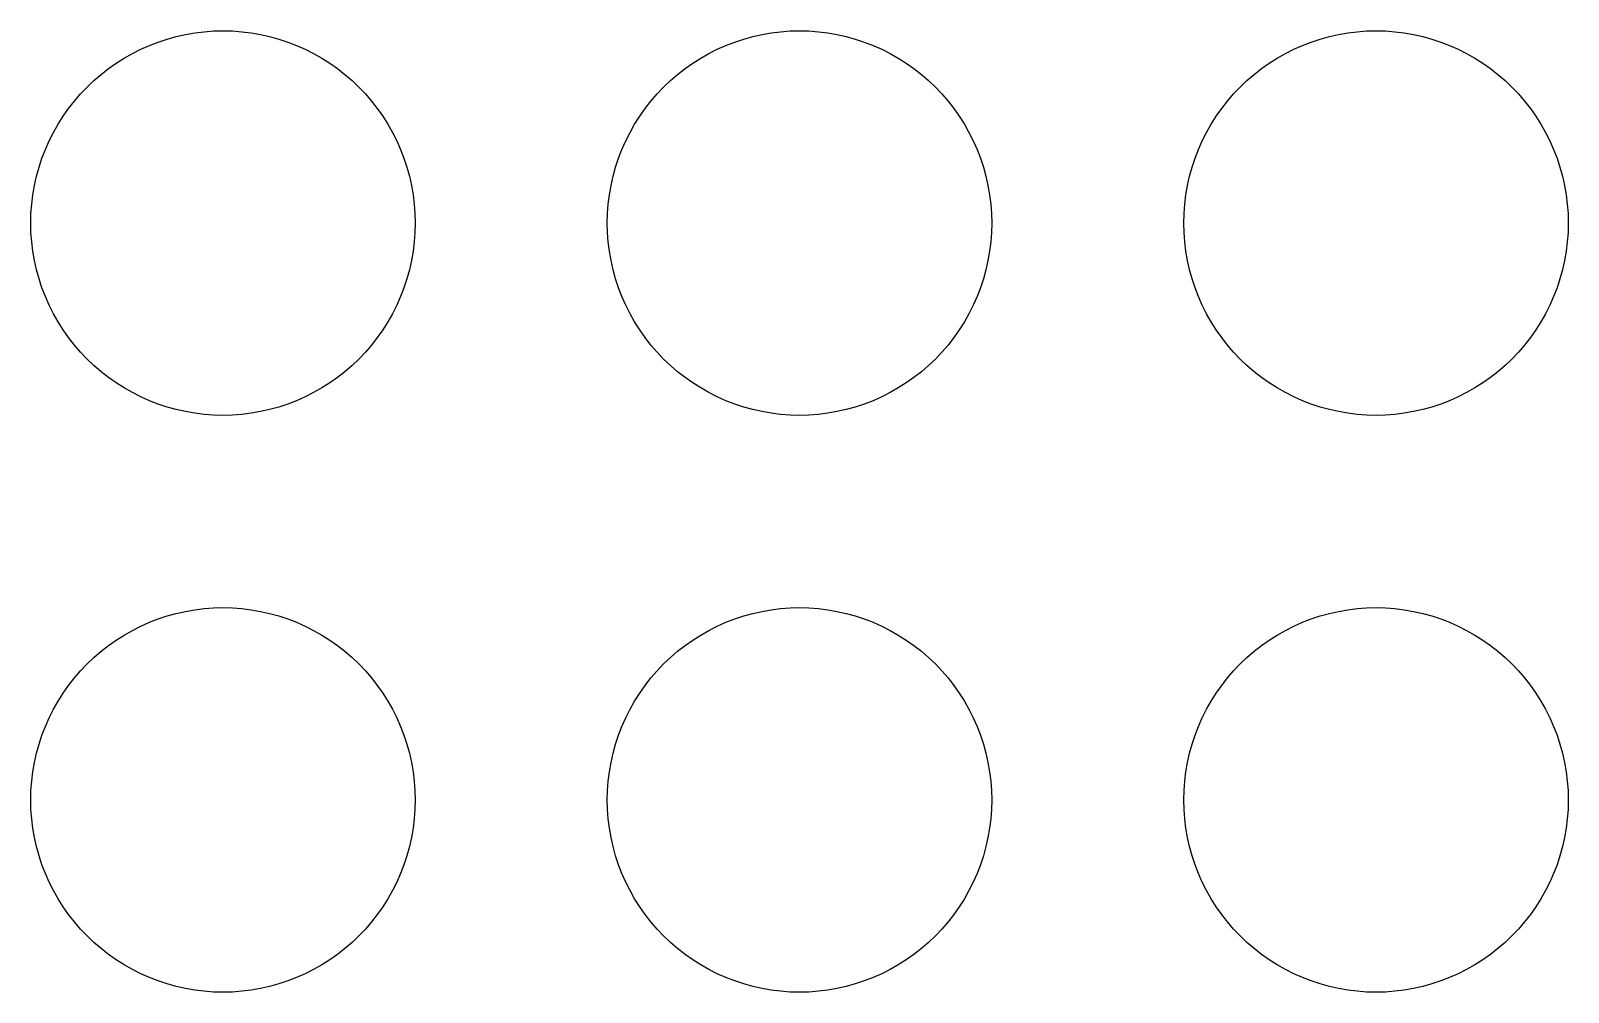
# Model space of a CAD drawing. Header units: metres. Extents: x 0 to 559, y 0 to 300.
# Drawn here: x 135 to 215, y 80 to 130 of the extents above; entities that cross this region are included whole.
import ezdxf

# ---------------------------------------------------------------- set-up
doc = ezdxf.new("R2010")
doc.units = ezdxf.units.M

msp = doc.modelspace()

# ---------------------------------------------------------------- linework, layer by layer
for p, q in [((142.097, 129.569), (142.57, 129.7)), ((142.57, 129.7), (143.049, 129.808)), ((143.049, 129.808), (143.533, 129.892)), ((143.533, 129.892), (144.02, 129.952)), ((144.02, 129.952), (144.509, 129.988)), ((144.509, 129.988), (145, 130)), ((145, 130), (145.491, 129.988)), ((145.491, 129.988), (145.98, 129.952)), ((145.98, 129.952), (146.467, 129.892)), ((146.467, 129.892), (146.951, 129.808)), ((146.951, 129.808), (147.43, 129.7)), ((147.43, 129.7), (147.903, 129.569)), ((172.097, 129.569), (172.57, 129.7)), ((172.57, 129.7), (173.049, 129.808)), ((173.049, 129.808), (173.533, 129.892)), ((173.533, 129.892), (174.02, 129.952)), ((174.02, 129.952), (174.509, 129.988)), ((174.509, 129.988), (175, 130)), ((175, 130), (175.491, 129.988)), ((175.491, 129.988), (175.98, 129.952)), ((175.98, 129.952), (176.467, 129.892)), ((176.467, 129.892), (176.951, 129.808)), ((176.951, 129.808), (177.43, 129.7)), ((177.43, 129.7), (177.903, 129.569)), ((202.097, 129.569), (202.57, 129.7)), ((202.57, 129.7), (203.049, 129.808)), ((203.049, 129.808), (203.533, 129.892)), ((203.533, 129.892), (204.02, 129.952)), ((204.02, 129.952), (204.509, 129.988)), ((204.509, 129.988), (205, 130)), ((205, 130), (205.491, 129.988)), ((205.491, 129.988), (205.98, 129.952)), ((205.98, 129.952), (206.467, 129.892)), ((206.467, 129.892), (206.951, 129.808)), ((206.951, 129.808), (207.43, 129.7)), ((207.43, 129.7), (207.903, 129.569)), ((139.859, 128.577), (140.286, 128.819)), ((140.286, 128.819), (140.724, 129.04)), ((140.724, 129.04), (141.173, 129.239)), ((141.173, 129.239), (141.631, 129.415)), ((141.631, 129.415), (142.097, 129.569)), ((147.903, 129.569), (148.369, 129.415)), ((148.369, 129.415), (148.827, 129.239)), ((148.827, 129.239), (149.276, 129.04)), ((149.276, 129.04), (149.714, 128.819)), ((149.714, 128.819), (150.141, 128.577)), ((169.859, 128.577), (170.286, 128.819)), ((170.286, 128.819), (170.724, 129.04)), ((170.724, 129.04), (171.173, 129.239)), ((171.173, 129.239), (171.631, 129.415)), ((171.631, 129.415), (172.097, 129.569)), ((177.903, 129.569), (178.369, 129.415)), ((178.369, 129.415), (178.827, 129.239)), ((178.827, 129.239), (179.276, 129.04)), ((179.276, 129.04), (179.714, 128.819)), ((179.714, 128.819), (180.141, 128.577)), ((199.859, 128.577), (200.286, 128.819)), ((200.286, 128.819), (200.724, 129.04)), ((200.724, 129.04), (201.173, 129.239)), ((201.173, 129.239), (201.631, 129.415)), ((201.631, 129.415), (202.097, 129.569)), ((207.903, 129.569), (208.369, 129.415)), ((208.369, 129.415), (208.827, 129.239)), ((208.827, 129.239), (209.276, 129.04)), ((209.276, 129.04), (209.714, 128.819)), ((209.714, 128.819), (210.141, 128.577)), ((138.656, 127.73), (139.043, 128.032)), ((139.043, 128.032), (139.444, 128.315)), ((139.444, 128.315), (139.859, 128.577)), ((150.141, 128.577), (150.556, 128.315)), ((150.556, 128.315), (150.957, 128.032)), ((150.957, 128.032), (151.344, 127.73)), ((168.656, 127.73), (169.043, 128.032)), ((169.043, 128.032), (169.444, 128.315)), ((169.444, 128.315), (169.859, 128.577)), ((180.141, 128.577), (180.556, 128.315)), ((180.556, 128.315), (180.957, 128.032)), ((180.957, 128.032), (181.344, 127.73)), ((198.656, 127.73), (199.043, 128.032)), ((199.043, 128.032), (199.444, 128.315)), ((199.444, 128.315), (199.859, 128.577)), ((210.141, 128.577), (210.556, 128.315)), ((210.556, 128.315), (210.957, 128.032)), ((210.957, 128.032), (211.344, 127.73)), ((137.929, 127.071), (138.284, 127.41)), ((138.284, 127.41), (138.656, 127.73)), ((151.344, 127.73), (151.716, 127.41)), ((151.716, 127.41), (152.071, 127.071)), ((167.929, 127.071), (168.284, 127.41)), ((168.284, 127.41), (168.656, 127.73)), ((181.344, 127.73), (181.716, 127.41)), ((181.716, 127.41), (182.071, 127.071)), ((197.929, 127.071), (198.284, 127.41)), ((198.284, 127.41), (198.656, 127.73)), ((211.344, 127.73), (211.716, 127.41)), ((211.716, 127.41), (212.071, 127.071)), ((137.27, 126.344), (137.59, 126.716)), ((137.59, 126.716), (137.929, 127.071)), ((152.071, 127.071), (152.41, 126.716)), ((152.41, 126.716), (152.73, 126.344)), ((167.27, 126.344), (167.59, 126.716)), ((167.59, 126.716), (167.929, 127.071)), ((182.071, 127.071), (182.41, 126.716)), ((182.41, 126.716), (182.73, 126.344)), ((197.27, 126.344), (197.59, 126.716)), ((197.59, 126.716), (197.929, 127.071)), ((212.071, 127.071), (212.41, 126.716)), ((212.41, 126.716), (212.73, 126.344)), ((136.685, 125.556), (136.968, 125.957)), ((136.968, 125.957), (137.27, 126.344)), ((152.73, 126.344), (153.032, 125.957)), ((153.032, 125.957), (153.315, 125.556)), ((166.685, 125.556), (166.968, 125.957)), ((166.968, 125.957), (167.27, 126.344)), ((182.73, 126.344), (183.032, 125.957)), ((183.032, 125.957), (183.315, 125.556)), ((196.685, 125.556), (196.968, 125.957)), ((196.968, 125.957), (197.27, 126.344)), ((212.73, 126.344), (213.032, 125.957)), ((213.032, 125.957), (213.315, 125.556)), ((136.181, 124.714), (136.423, 125.141)), ((136.423, 125.141), (136.685, 125.556)), ((153.315, 125.556), (153.577, 125.141)), ((153.577, 125.141), (153.819, 124.714)), ((166.181, 124.714), (166.423, 125.141)), ((166.423, 125.141), (166.685, 125.556)), ((183.315, 125.556), (183.577, 125.141)), ((183.577, 125.141), (183.819, 124.714)), ((196.181, 124.714), (196.423, 125.141)), ((196.423, 125.141), (196.685, 125.556)), ((213.315, 125.556), (213.577, 125.141)), ((213.577, 125.141), (213.819, 124.714)), ((135.761, 123.827), (135.96, 124.276)), ((135.96, 124.276), (136.181, 124.714)), ((153.819, 124.714), (154.04, 124.276)), ((154.04, 124.276), (154.239, 123.827)), ((165.761, 123.827), (165.96, 124.276)), ((165.96, 124.276), (166.181, 124.714)), ((183.819, 124.714), (184.04, 124.276)), ((184.04, 124.276), (184.239, 123.827)), ((195.761, 123.827), (195.96, 124.276)), ((195.96, 124.276), (196.181, 124.714)), ((213.819, 124.714), (214.04, 124.276)), ((214.04, 124.276), (214.239, 123.827)), ((135.431, 122.903), (135.585, 123.369)), ((135.585, 123.369), (135.761, 123.827)), ((154.239, 123.827), (154.415, 123.369)), ((154.415, 123.369), (154.569, 122.903)), ((165.431, 122.903), (165.585, 123.369)), ((165.585, 123.369), (165.761, 123.827)), ((184.239, 123.827), (184.415, 123.369)), ((184.415, 123.369), (184.569, 122.903)), ((195.431, 122.903), (195.585, 123.369)), ((195.585, 123.369), (195.761, 123.827)), ((214.239, 123.827), (214.415, 123.369)), ((214.415, 123.369), (214.569, 122.903)), ((135.192, 121.951), (135.3, 122.43)), ((135.3, 122.43), (135.431, 122.903)), ((154.569, 122.903), (154.7, 122.43)), ((154.7, 122.43), (154.808, 121.951)), ((165.192, 121.951), (165.3, 122.43)), ((165.3, 122.43), (165.431, 122.903)), ((184.569, 122.903), (184.7, 122.43)), ((184.7, 122.43), (184.808, 121.951)), ((195.192, 121.951), (195.3, 122.43)), ((195.3, 122.43), (195.431, 122.903)), ((214.569, 122.903), (214.7, 122.43)), ((214.7, 122.43), (214.808, 121.951)), ((135.108, 121.467), (135.192, 121.951)), ((154.808, 121.951), (154.892, 121.467)), ((165.108, 121.467), (165.192, 121.951)), ((184.808, 121.951), (184.892, 121.467)), ((195.108, 121.467), (195.192, 121.951)), ((214.808, 121.951), (214.892, 121.467)), ((135.012, 120.491), (135.048, 120.98)), ((135.048, 120.98), (135.108, 121.467)), ((154.892, 121.467), (154.952, 120.98)), ((154.952, 120.98), (154.988, 120.491)), ((165.012, 120.491), (165.048, 120.98)), ((165.048, 120.98), (165.108, 121.467)), ((184.892, 121.467), (184.952, 120.98)), ((184.952, 120.98), (184.988, 120.491)), ((195.012, 120.491), (195.048, 120.98)), ((195.048, 120.98), (195.108, 121.467)), ((214.892, 121.467), (214.952, 120.98)), ((214.952, 120.98), (214.988, 120.491)), ((135, 120), (135.012, 120.491)), ((135.012, 119.509), (135, 120)), ((154.988, 120.491), (155, 120)), ((155, 120), (154.988, 119.509)), ((165, 120), (165.012, 120.491)), ((165.012, 119.509), (165, 120)), ((184.988, 120.491), (185, 120)), ((185, 120), (184.988, 119.509)), ((195, 120), (195.012, 120.491)), ((195.012, 119.509), (195, 120)), ((214.988, 120.491), (215, 120)), ((215, 120), (214.988, 119.509)), ((135.048, 119.02), (135.012, 119.509)), ((154.988, 119.509), (154.952, 119.02)), ((165.048, 119.02), (165.012, 119.509)), ((184.988, 119.509), (184.952, 119.02)), ((195.048, 119.02), (195.012, 119.509)), ((214.988, 119.509), (214.952, 119.02)), ((135.108, 118.533), (135.048, 119.02)), ((135.192, 118.049), (135.108, 118.533)), ((154.892, 118.533), (154.808, 118.049)), ((154.952, 119.02), (154.892, 118.533)), ((165.108, 118.533), (165.048, 119.02)), ((165.192, 118.049), (165.108, 118.533)), ((184.892, 118.533), (184.808, 118.049)), ((184.952, 119.02), (184.892, 118.533)), ((195.108, 118.533), (195.048, 119.02)), ((195.192, 118.049), (195.108, 118.533)), ((214.892, 118.533), (214.808, 118.049)), ((214.952, 119.02), (214.892, 118.533)), ((135.3, 117.57), (135.192, 118.049)), ((154.808, 118.049), (154.7, 117.57)), ((165.3, 117.57), (165.192, 118.049)), ((184.808, 118.049), (184.7, 117.57)), ((195.3, 117.57), (195.192, 118.049)), ((214.808, 118.049), (214.7, 117.57)), ((135.431, 117.097), (135.3, 117.57)), ((135.585, 116.631), (135.431, 117.097)), ((154.569, 117.097), (154.415, 116.631)), ((154.7, 117.57), (154.569, 117.097)), ((165.431, 117.097), (165.3, 117.57)), ((165.585, 116.631), (165.431, 117.097)), ((184.569, 117.097), (184.415, 116.631)), ((184.7, 117.57), (184.569, 117.097)), ((195.431, 117.097), (195.3, 117.57)), ((195.585, 116.631), (195.431, 117.097)), ((214.569, 117.097), (214.415, 116.631)), ((214.7, 117.57), (214.569, 117.097)), ((135.761, 116.173), (135.585, 116.631)), ((135.96, 115.724), (135.761, 116.173)), ((154.239, 116.173), (154.04, 115.724)), ((154.415, 116.631), (154.239, 116.173)), ((165.761, 116.173), (165.585, 116.631)), ((165.96, 115.724), (165.761, 116.173)), ((184.239, 116.173), (184.04, 115.724)), ((184.415, 116.631), (184.239, 116.173)), ((195.761, 116.173), (195.585, 116.631)), ((195.96, 115.724), (195.761, 116.173)), ((214.239, 116.173), (214.04, 115.724)), ((214.415, 116.631), (214.239, 116.173)), ((136.181, 115.286), (135.96, 115.724)), ((136.423, 114.859), (136.181, 115.286)), ((153.819, 115.286), (153.577, 114.859)), ((154.04, 115.724), (153.819, 115.286)), ((166.181, 115.286), (165.96, 115.724)), ((166.423, 114.859), (166.181, 115.286)), ((183.819, 115.286), (183.577, 114.859)), ((184.04, 115.724), (183.819, 115.286)), ((196.181, 115.286), (195.96, 115.724)), ((196.423, 114.859), (196.181, 115.286)), ((213.819, 115.286), (213.577, 114.859)), ((214.04, 115.724), (213.819, 115.286)), ((136.685, 114.444), (136.423, 114.859)), ((136.968, 114.043), (136.685, 114.444)), ((153.315, 114.444), (153.032, 114.043)), ((153.577, 114.859), (153.315, 114.444)), ((166.685, 114.444), (166.423, 114.859)), ((166.968, 114.043), (166.685, 114.444)), ((183.315, 114.444), (183.032, 114.043)), ((183.577, 114.859), (183.315, 114.444)), ((196.685, 114.444), (196.423, 114.859)), ((196.968, 114.043), (196.685, 114.444)), ((213.315, 114.444), (213.032, 114.043)), ((213.577, 114.859), (213.315, 114.444)), ((137.27, 113.656), (136.968, 114.043)), ((137.59, 113.284), (137.27, 113.656)), ((152.73, 113.656), (152.41, 113.284)), ((153.032, 114.043), (152.73, 113.656)), ((167.27, 113.656), (166.968, 114.043)), ((167.59, 113.284), (167.27, 113.656)), ((182.73, 113.656), (182.41, 113.284)), ((183.032, 114.043), (182.73, 113.656)), ((197.27, 113.656), (196.968, 114.043)), ((197.59, 113.284), (197.27, 113.656)), ((212.73, 113.656), (212.41, 113.284)), ((213.032, 114.043), (212.73, 113.656)), ((137.929, 112.929), (137.59, 113.284)), ((138.284, 112.59), (137.929, 112.929)), ((152.071, 112.929), (151.716, 112.59)), ((152.41, 113.284), (152.071, 112.929)), ((167.929, 112.929), (167.59, 113.284)), ((168.284, 112.59), (167.929, 112.929)), ((182.071, 112.929), (181.716, 112.59)), ((182.41, 113.284), (182.071, 112.929)), ((197.929, 112.929), (197.59, 113.284)), ((198.284, 112.59), (197.929, 112.929)), ((212.071, 112.929), (211.716, 112.59)), ((212.41, 113.284), (212.071, 112.929)), ((138.656, 112.27), (138.284, 112.59)), ((139.043, 111.968), (138.656, 112.27)), ((151.344, 112.27), (150.957, 111.968)), ((151.716, 112.59), (151.344, 112.27)), ((168.656, 112.27), (168.284, 112.59)), ((169.043, 111.968), (168.656, 112.27)), ((181.344, 112.27), (180.957, 111.968)), ((181.716, 112.59), (181.344, 112.27)), ((198.656, 112.27), (198.284, 112.59)), ((199.043, 111.968), (198.656, 112.27)), ((211.344, 112.27), (210.957, 111.968)), ((211.716, 112.59), (211.344, 112.27)), ((139.444, 111.685), (139.043, 111.968)), ((139.859, 111.423), (139.444, 111.685)), ((140.286, 111.181), (139.859, 111.423)), ((150.141, 111.423), (149.714, 111.181)), ((150.556, 111.685), (150.141, 111.423)), ((150.957, 111.968), (150.556, 111.685)), ((169.444, 111.685), (169.043, 111.968)), ((169.859, 111.423), (169.444, 111.685)), ((170.286, 111.181), (169.859, 111.423)), ((180.141, 111.423), (179.714, 111.181)), ((180.556, 111.685), (180.141, 111.423)), ((180.957, 111.968), (180.556, 111.685)), ((199.444, 111.685), (199.043, 111.968)), ((199.859, 111.423), (199.444, 111.685)), ((200.286, 111.181), (199.859, 111.423)), ((210.141, 111.423), (209.714, 111.181)), ((210.556, 111.685), (210.141, 111.423)), ((210.957, 111.968), (210.556, 111.685)), ((140.724, 110.96), (140.286, 111.181)), ((141.173, 110.761), (140.724, 110.96)), ((141.631, 110.585), (141.173, 110.761)), ((142.097, 110.431), (141.631, 110.585)), ((142.57, 110.3), (142.097, 110.431)), ((147.903, 110.431), (147.43, 110.3)), ((148.369, 110.585), (147.903, 110.431)), ((148.827, 110.761), (148.369, 110.585)), ((149.276, 110.96), (148.827, 110.761)), ((149.714, 111.181), (149.276, 110.96)), ((170.724, 110.96), (170.286, 111.181)), ((171.173, 110.761), (170.724, 110.96)), ((171.631, 110.585), (171.173, 110.761)), ((172.097, 110.431), (171.631, 110.585)), ((172.57, 110.3), (172.097, 110.431)), ((177.903, 110.431), (177.43, 110.3)), ((178.369, 110.585), (177.903, 110.431)), ((178.827, 110.761), (178.369, 110.585)), ((179.276, 110.96), (178.827, 110.761)), ((179.714, 111.181), (179.276, 110.96)), ((200.724, 110.96), (200.286, 111.181)), ((201.173, 110.761), (200.724, 110.96)), ((201.631, 110.585), (201.173, 110.761)), ((202.097, 110.431), (201.631, 110.585)), ((202.57, 110.3), (202.097, 110.431)), ((207.903, 110.431), (207.43, 110.3)), ((208.369, 110.585), (207.903, 110.431)), ((208.827, 110.761), (208.369, 110.585)), ((209.276, 110.96), (208.827, 110.761)), ((209.714, 111.181), (209.276, 110.96)), ((143.049, 110.192), (142.57, 110.3)), ((143.533, 110.108), (143.049, 110.192)), ((144.02, 110.048), (143.533, 110.108)), ((144.509, 110.012), (144.02, 110.048)), ((145, 110), (144.509, 110.012)), ((145.491, 110.012), (145, 110)), ((145.98, 110.048), (145.491, 110.012)), ((146.467, 110.108), (145.98, 110.048)), ((146.951, 110.192), (146.467, 110.108)), ((147.43, 110.3), (146.951, 110.192)), ((173.049, 110.192), (172.57, 110.3)), ((173.533, 110.108), (173.049, 110.192)), ((174.02, 110.048), (173.533, 110.108)), ((174.509, 110.012), (174.02, 110.048)), ((175, 110), (174.509, 110.012)), ((175.491, 110.012), (175, 110)), ((175.98, 110.048), (175.491, 110.012)), ((176.467, 110.108), (175.98, 110.048)), ((176.951, 110.192), (176.467, 110.108)), ((177.43, 110.3), (176.951, 110.192)), ((203.049, 110.192), (202.57, 110.3)), ((203.533, 110.108), (203.049, 110.192)), ((204.02, 110.048), (203.533, 110.108)), ((204.509, 110.012), (204.02, 110.048)), ((205, 110), (204.509, 110.012)), ((205.491, 110.012), (205, 110)), ((205.98, 110.048), (205.491, 110.012)), ((206.467, 110.108), (205.98, 110.048)), ((206.951, 110.192), (206.467, 110.108)), ((207.43, 110.3), (206.951, 110.192)), ((144.509, 99.9879), (145, 100)), ((145, 100), (145.491, 99.9879)), ((174.509, 99.9879), (175, 100)), ((175, 100), (175.491, 99.9879)), ((204.509, 99.9879), (205, 100)), ((205, 100), (205.491, 99.9879)), ((140.724, 99.0399), (141.173, 99.2388)), ((141.173, 99.2388), (141.631, 99.4154)), ((141.631, 99.4154), (142.097, 99.5694)), ((142.097, 99.5694), (142.57, 99.7003)), ((142.57, 99.7003), (143.049, 99.8078)), ((143.049, 99.8078), (143.533, 99.8918)), ((143.533, 99.8918), (144.02, 99.9518)), ((144.02, 99.9518), (144.509, 99.9879)), ((145.491, 99.9879), (145.98, 99.9518)), ((145.98, 99.9518), (146.467, 99.8918)), ((146.467, 99.8918), (146.951, 99.8078)), ((146.951, 99.8078), (147.43, 99.7003)), ((147.43, 99.7003), (147.903, 99.5694)), ((147.903, 99.5694), (148.369, 99.4154)), ((148.369, 99.4154), (148.827, 99.2388)), ((148.827, 99.2388), (149.276, 99.0399)), ((170.724, 99.0399), (171.173, 99.2388)), ((171.173, 99.2388), (171.631, 99.4154)), ((171.631, 99.4154), (172.097, 99.5694)), ((172.097, 99.5694), (172.57, 99.7003)), ((172.57, 99.7003), (173.049, 99.8078)), ((173.049, 99.8078), (173.533, 99.8918)), ((173.533, 99.8918), (174.02, 99.9518)), ((174.02, 99.9518), (174.509, 99.9879)), ((175.491, 99.9879), (175.98, 99.9518)), ((175.98, 99.9518), (176.467, 99.8918)), ((176.467, 99.8918), (176.951, 99.8078)), ((176.951, 99.8078), (177.43, 99.7003)), ((177.43, 99.7003), (177.903, 99.5694)), ((177.903, 99.5694), (178.369, 99.4154)), ((178.369, 99.4154), (178.827, 99.2388)), ((178.827, 99.2388), (179.276, 99.0399)), ((200.724, 99.0399), (201.173, 99.2388)), ((201.173, 99.2388), (201.631, 99.4154)), ((201.631, 99.4154), (202.097, 99.5694)), ((202.097, 99.5694), (202.57, 99.7003)), ((202.57, 99.7003), (203.049, 99.8078)), ((203.049, 99.8078), (203.533, 99.8918)), ((203.533, 99.8918), (204.02, 99.9518)), ((204.02, 99.9518), (204.509, 99.9879)), ((205.491, 99.9879), (205.98, 99.9518)), ((205.98, 99.9518), (206.467, 99.8918)), ((206.467, 99.8918), (206.951, 99.8078)), ((206.951, 99.8078), (207.43, 99.7003)), ((207.43, 99.7003), (207.903, 99.5694)), ((207.903, 99.5694), (208.369, 99.4154)), ((208.369, 99.4154), (208.827, 99.2388)), ((208.827, 99.2388), (209.276, 99.0399)), ((139.444, 98.3147), (139.859, 98.5773)), ((139.859, 98.5773), (140.286, 98.8192)), ((140.286, 98.8192), (140.724, 99.0399)), ((149.276, 99.0399), (149.714, 98.8192)), ((149.714, 98.8192), (150.141, 98.5773)), ((150.141, 98.5773), (150.556, 98.3147)), ((169.444, 98.3147), (169.859, 98.5773)), ((169.859, 98.5773), (170.286, 98.8192)), ((170.286, 98.8192), (170.724, 99.0399)), ((179.276, 99.0399), (179.714, 98.8192)), ((179.714, 98.8192), (180.141, 98.5773)), ((180.141, 98.5773), (180.556, 98.3147)), ((199.444, 98.3147), (199.859, 98.5773)), ((199.859, 98.5773), (200.286, 98.8192)), ((200.286, 98.8192), (200.724, 99.0399)), ((209.276, 99.0399), (209.714, 98.8192)), ((209.714, 98.8192), (210.141, 98.5773)), ((210.141, 98.5773), (210.556, 98.3147)), ((138.284, 97.4095), (138.656, 97.7301)), ((138.656, 97.7301), (139.043, 98.0321)), ((139.043, 98.0321), (139.444, 98.3147)), ((150.556, 98.3147), (150.957, 98.0321)), ((150.957, 98.0321), (151.344, 97.7301)), ((151.344, 97.7301), (151.716, 97.4095)), ((168.284, 97.4095), (168.656, 97.7301)), ((168.656, 97.7301), (169.043, 98.0321)), ((169.043, 98.0321), (169.444, 98.3147)), ((180.556, 98.3147), (180.957, 98.0321)), ((180.957, 98.0321), (181.344, 97.7301)), ((181.344, 97.7301), (181.716, 97.4095)), ((198.284, 97.4095), (198.656, 97.7301)), ((198.656, 97.7301), (199.043, 98.0321)), ((199.043, 98.0321), (199.444, 98.3147)), ((210.556, 98.3147), (210.957, 98.0321)), ((210.957, 98.0321), (211.344, 97.7301)), ((211.344, 97.7301), (211.716, 97.4095)), ((137.59, 96.7156), (137.929, 97.0711)), ((137.929, 97.0711), (138.284, 97.4095)), ((151.716, 97.4095), (152.071, 97.0711)), ((152.071, 97.0711), (152.41, 96.7156)), ((167.59, 96.7156), (167.929, 97.0711)), ((167.929, 97.0711), (168.284, 97.4095)), ((181.716, 97.4095), (182.071, 97.0711)), ((182.071, 97.0711), (182.41, 96.7156)), ((197.59, 96.7156), (197.929, 97.0711)), ((197.929, 97.0711), (198.284, 97.4095)), ((211.716, 97.4095), (212.071, 97.0711)), ((212.071, 97.0711), (212.41, 96.7156)), ((136.968, 95.957), (137.27, 96.3439)), ((137.27, 96.3439), (137.59, 96.7156)), ((152.41, 96.7156), (152.73, 96.3439)), ((152.73, 96.3439), (153.032, 95.957)), ((166.968, 95.957), (167.27, 96.3439)), ((167.27, 96.3439), (167.59, 96.7156)), ((182.41, 96.7156), (182.73, 96.3439)), ((182.73, 96.3439), (183.032, 95.957)), ((196.968, 95.957), (197.27, 96.3439)), ((197.27, 96.3439), (197.59, 96.7156)), ((212.41, 96.7156), (212.73, 96.3439)), ((212.73, 96.3439), (213.032, 95.957)), ((136.423, 95.141), (136.685, 95.5557)), ((136.685, 95.5557), (136.968, 95.957)), ((153.032, 95.957), (153.315, 95.5557)), ((153.315, 95.5557), (153.577, 95.141)), ((166.423, 95.141), (166.685, 95.5557)), ((166.685, 95.5557), (166.968, 95.957)), ((183.032, 95.957), (183.315, 95.5557)), ((183.315, 95.5557), (183.577, 95.141)), ((196.423, 95.141), (196.685, 95.5557)), ((196.685, 95.5557), (196.968, 95.957)), ((213.032, 95.957), (213.315, 95.5557)), ((213.315, 95.5557), (213.577, 95.141)), ((135.96, 94.2755), (136.181, 94.714)), ((136.181, 94.714), (136.423, 95.141)), ((153.577, 95.141), (153.819, 94.714)), ((153.819, 94.714), (154.04, 94.2755)), ((165.96, 94.2755), (166.181, 94.714)), ((166.181, 94.714), (166.423, 95.141)), ((183.577, 95.141), (183.819, 94.714)), ((183.819, 94.714), (184.04, 94.2755)), ((195.96, 94.2755), (196.181, 94.714)), ((196.181, 94.714), (196.423, 95.141)), ((213.577, 95.141), (213.819, 94.714)), ((213.819, 94.714), (214.04, 94.2755)), ((135.585, 93.3689), (135.761, 93.8268)), ((135.761, 93.8268), (135.96, 94.2755)), ((154.04, 94.2755), (154.239, 93.8268)), ((154.239, 93.8268), (154.415, 93.3689)), ((165.585, 93.3689), (165.761, 93.8268)), ((165.761, 93.8268), (165.96, 94.2755)), ((184.04, 94.2755), (184.239, 93.8268)), ((184.239, 93.8268), (184.415, 93.3689)), ((195.585, 93.3689), (195.761, 93.8268)), ((195.761, 93.8268), (195.96, 94.2755)), ((214.04, 94.2755), (214.239, 93.8268)), ((214.239, 93.8268), (214.415, 93.3689)), ((135.3, 92.4298), (135.431, 92.9028)), ((135.431, 92.9028), (135.585, 93.3689)), ((154.415, 93.3689), (154.569, 92.9028)), ((154.569, 92.9028), (154.7, 92.4298)), ((165.3, 92.4298), (165.431, 92.9028)), ((165.431, 92.9028), (165.585, 93.3689)), ((184.415, 93.3689), (184.569, 92.9028)), ((184.569, 92.9028), (184.7, 92.4298)), ((195.3, 92.4298), (195.431, 92.9028)), ((195.431, 92.9028), (195.585, 93.3689)), ((214.415, 93.3689), (214.569, 92.9028)), ((214.569, 92.9028), (214.7, 92.4298)), ((135.192, 91.9509), (135.3, 92.4298)), ((154.7, 92.4298), (154.808, 91.9509)), ((165.192, 91.9509), (165.3, 92.4298)), ((184.7, 92.4298), (184.808, 91.9509)), ((195.192, 91.9509), (195.3, 92.4298)), ((214.7, 92.4298), (214.808, 91.9509)), ((135.048, 90.9802), (135.108, 91.4673)), ((135.108, 91.4673), (135.192, 91.9509)), ((154.808, 91.9509), (154.892, 91.4673)), ((154.892, 91.4673), (154.952, 90.9802)), ((165.048, 90.9802), (165.108, 91.4673)), ((165.108, 91.4673), (165.192, 91.9509)), ((184.808, 91.9509), (184.892, 91.4673)), ((184.892, 91.4673), (184.952, 90.9802)), ((195.048, 90.9802), (195.108, 91.4673)), ((195.108, 91.4673), (195.192, 91.9509)), ((214.808, 91.9509), (214.892, 91.4673)), ((214.892, 91.4673), (214.952, 90.9802)), ((135, 90), (135.012, 90.4907)), ((135.012, 90.4907), (135.048, 90.9802)), ((154.952, 90.9802), (154.988, 90.4907)), ((154.988, 90.4907), (155, 90)), ((165, 90), (165.012, 90.4907)), ((165.012, 90.4907), (165.048, 90.9802)), ((184.952, 90.9802), (184.988, 90.4907)), ((184.988, 90.4907), (185, 90)), ((195, 90), (195.012, 90.4907)), ((195.012, 90.4907), (195.048, 90.9802)), ((214.952, 90.9802), (214.988, 90.4907)), ((214.988, 90.4907), (215, 90)), ((135.012, 89.5093), (135, 90)), ((155, 90), (154.988, 89.5093)), ((165.012, 89.5093), (165, 90)), ((185, 90), (184.988, 89.5093)), ((195.012, 89.5093), (195, 90)), ((215, 90), (214.988, 89.5093)), ((135.048, 89.0198), (135.012, 89.5093)), ((135.108, 88.5327), (135.048, 89.0198)), ((154.952, 89.0198), (154.892, 88.5327)), ((154.988, 89.5093), (154.952, 89.0198)), ((165.048, 89.0198), (165.012, 89.5093)), ((165.108, 88.5327), (165.048, 89.0198)), ((184.952, 89.0198), (184.892, 88.5327)), ((184.988, 89.5093), (184.952, 89.0198)), ((195.048, 89.0198), (195.012, 89.5093)), ((195.108, 88.5327), (195.048, 89.0198)), ((214.952, 89.0198), (214.892, 88.5327)), ((214.988, 89.5093), (214.952, 89.0198)), ((135.192, 88.0491), (135.108, 88.5327)), ((135.3, 87.5702), (135.192, 88.0491)), ((154.808, 88.0491), (154.7, 87.5702)), ((154.892, 88.5327), (154.808, 88.0491)), ((165.192, 88.0491), (165.108, 88.5327)), ((165.3, 87.5702), (165.192, 88.0491)), ((184.808, 88.0491), (184.7, 87.5702)), ((184.892, 88.5327), (184.808, 88.0491)), ((195.192, 88.0491), (195.108, 88.5327)), ((195.3, 87.5702), (195.192, 88.0491)), ((214.808, 88.0491), (214.7, 87.5702)), ((214.892, 88.5327), (214.808, 88.0491)), ((135.431, 87.0972), (135.3, 87.5702)), ((154.7, 87.5702), (154.569, 87.0972)), ((165.431, 87.0972), (165.3, 87.5702)), ((184.7, 87.5702), (184.569, 87.0972)), ((195.431, 87.0972), (195.3, 87.5702)), ((214.7, 87.5702), (214.569, 87.0972)), ((135.585, 86.6311), (135.431, 87.0972)), ((135.761, 86.1732), (135.585, 86.6311)), ((154.415, 86.6311), (154.239, 86.1732)), ((154.569, 87.0972), (154.415, 86.6311)), ((165.585, 86.6311), (165.431, 87.0972)), ((165.761, 86.1732), (165.585, 86.6311)), ((184.415, 86.6311), (184.239, 86.1732)), ((184.569, 87.0972), (184.415, 86.6311)), ((195.585, 86.6311), (195.431, 87.0972)), ((195.761, 86.1732), (195.585, 86.6311)), ((214.415, 86.6311), (214.239, 86.1732)), ((214.569, 87.0972), (214.415, 86.6311)), ((135.96, 85.7244), (135.761, 86.1732)), ((136.181, 85.286), (135.96, 85.7244)), ((154.04, 85.7244), (153.819, 85.286)), ((154.239, 86.1732), (154.04, 85.7244)), ((165.96, 85.7244), (165.761, 86.1732)), ((166.181, 85.286), (165.96, 85.7244)), ((184.04, 85.7244), (183.819, 85.286)), ((184.239, 86.1732), (184.04, 85.7244)), ((195.96, 85.7244), (195.761, 86.1732)), ((196.181, 85.286), (195.96, 85.7244)), ((214.04, 85.7244), (213.819, 85.286)), ((214.239, 86.1732), (214.04, 85.7244)), ((136.423, 84.859), (136.181, 85.286)), ((136.685, 84.4443), (136.423, 84.859)), ((153.577, 84.859), (153.315, 84.4443)), ((153.819, 85.286), (153.577, 84.859)), ((166.423, 84.859), (166.181, 85.286)), ((166.685, 84.4443), (166.423, 84.859)), ((183.577, 84.859), (183.315, 84.4443)), ((183.819, 85.286), (183.577, 84.859)), ((196.423, 84.859), (196.181, 85.286)), ((196.685, 84.4443), (196.423, 84.859)), ((213.577, 84.859), (213.315, 84.4443)), ((213.819, 85.286), (213.577, 84.859)), ((136.968, 84.043), (136.685, 84.4443)), ((137.27, 83.6561), (136.968, 84.043)), ((153.032, 84.043), (152.73, 83.6561)), ((153.315, 84.4443), (153.032, 84.043)), ((166.968, 84.043), (166.685, 84.4443)), ((167.27, 83.6561), (166.968, 84.043)), ((183.032, 84.043), (182.73, 83.6561)), ((183.315, 84.4443), (183.032, 84.043)), ((196.968, 84.043), (196.685, 84.4443)), ((197.27, 83.6561), (196.968, 84.043)), ((213.032, 84.043), (212.73, 83.6561)), ((213.315, 84.4443), (213.032, 84.043)), ((137.59, 83.2844), (137.27, 83.6561)), ((137.929, 82.9289), (137.59, 83.2844)), ((152.41, 83.2844), (152.071, 82.9289)), ((152.73, 83.6561), (152.41, 83.2844)), ((167.59, 83.2844), (167.27, 83.6561)), ((167.929, 82.9289), (167.59, 83.2844)), ((182.41, 83.2844), (182.071, 82.9289)), ((182.73, 83.6561), (182.41, 83.2844)), ((197.59, 83.2844), (197.27, 83.6561)), ((197.929, 82.9289), (197.59, 83.2844)), ((212.41, 83.2844), (212.071, 82.9289)), ((212.73, 83.6561), (212.41, 83.2844)), ((138.284, 82.5905), (137.929, 82.9289)), ((138.656, 82.2699), (138.284, 82.5905)), ((151.716, 82.5905), (151.344, 82.2699)), ((152.071, 82.9289), (151.716, 82.5905)), ((168.284, 82.5905), (167.929, 82.9289)), ((168.656, 82.2699), (168.284, 82.5905)), ((181.716, 82.5905), (181.344, 82.2699)), ((182.071, 82.9289), (181.716, 82.5905)), ((198.284, 82.5905), (197.929, 82.9289)), ((198.656, 82.2699), (198.284, 82.5905)), ((211.716, 82.5905), (211.344, 82.2699)), ((212.071, 82.9289), (211.716, 82.5905)), ((139.043, 81.9679), (138.656, 82.2699)), ((139.444, 81.6853), (139.043, 81.9679)), ((139.859, 81.4227), (139.444, 81.6853)), ((150.556, 81.6853), (150.141, 81.4227)), ((150.957, 81.9679), (150.556, 81.6853)), ((151.344, 82.2699), (150.957, 81.9679)), ((169.043, 81.9679), (168.656, 82.2699)), ((169.444, 81.6853), (169.043, 81.9679)), ((169.859, 81.4227), (169.444, 81.6853)), ((180.556, 81.6853), (180.141, 81.4227)), ((180.957, 81.9679), (180.556, 81.6853)), ((181.344, 82.2699), (180.957, 81.9679)), ((199.043, 81.9679), (198.656, 82.2699)), ((199.444, 81.6853), (199.043, 81.9679)), ((199.859, 81.4227), (199.444, 81.6853)), ((210.556, 81.6853), (210.141, 81.4227)), ((210.957, 81.9679), (210.556, 81.6853)), ((211.344, 82.2699), (210.957, 81.9679)), ((140.286, 81.1808), (139.859, 81.4227)), ((140.724, 80.9601), (140.286, 81.1808)), ((141.173, 80.7612), (140.724, 80.9601)), ((149.276, 80.9601), (148.827, 80.7612)), ((149.714, 81.1808), (149.276, 80.9601)), ((150.141, 81.4227), (149.714, 81.1808)), ((170.286, 81.1808), (169.859, 81.4227)), ((170.724, 80.9601), (170.286, 81.1808)), ((171.173, 80.7612), (170.724, 80.9601)), ((179.276, 80.9601), (178.827, 80.7612)), ((179.714, 81.1808), (179.276, 80.9601)), ((180.141, 81.4227), (179.714, 81.1808)), ((200.286, 81.1808), (199.859, 81.4227)), ((200.724, 80.9601), (200.286, 81.1808)), ((201.173, 80.7612), (200.724, 80.9601)), ((209.276, 80.9601), (208.827, 80.7612)), ((209.714, 81.1808), (209.276, 80.9601)), ((210.141, 81.4227), (209.714, 81.1808)), ((141.631, 80.5845), (141.173, 80.7612)), ((142.097, 80.4306), (141.631, 80.5845)), ((142.57, 80.2997), (142.097, 80.4306)), ((143.049, 80.1921), (142.57, 80.2997)), ((143.533, 80.1082), (143.049, 80.1921)), ((144.02, 80.0481), (143.533, 80.1082)), ((144.509, 80.012), (144.02, 80.0481)), ((145, 80), (144.509, 80.012)), ((145.491, 80.012), (145, 80)), ((145.98, 80.0481), (145.491, 80.012)), ((146.467, 80.1082), (145.98, 80.0481)), ((146.951, 80.1921), (146.467, 80.1082)), ((147.43, 80.2997), (146.951, 80.1921)), ((147.903, 80.4306), (147.43, 80.2997)), ((148.369, 80.5845), (147.903, 80.4306)), ((148.827, 80.7612), (148.369, 80.5845)), ((171.631, 80.5845), (171.173, 80.7612)), ((172.097, 80.4306), (171.631, 80.5845)), ((172.57, 80.2997), (172.097, 80.4306)), ((173.049, 80.1921), (172.57, 80.2997)), ((173.533, 80.1082), (173.049, 80.1921)), ((174.02, 80.0481), (173.533, 80.1082)), ((174.509, 80.012), (174.02, 80.0481)), ((175, 80), (174.509, 80.012)), ((175.491, 80.012), (175, 80)), ((175.98, 80.0481), (175.491, 80.012)), ((176.467, 80.1082), (175.98, 80.0481)), ((176.951, 80.1921), (176.467, 80.1082)), ((177.43, 80.2997), (176.951, 80.1921)), ((177.903, 80.4306), (177.43, 80.2997)), ((178.369, 80.5845), (177.903, 80.4306)), ((178.827, 80.7612), (178.369, 80.5845)), ((201.631, 80.5845), (201.173, 80.7612)), ((202.097, 80.4306), (201.631, 80.5845)), ((202.57, 80.2997), (202.097, 80.4306)), ((203.049, 80.1921), (202.57, 80.2997)), ((203.533, 80.1082), (203.049, 80.1921)), ((204.02, 80.0481), (203.533, 80.1082)), ((204.509, 80.012), (204.02, 80.0481)), ((205, 80), (204.509, 80.012)), ((205.491, 80.012), (205, 80)), ((205.98, 80.0481), (205.491, 80.012)), ((206.467, 80.1082), (205.98, 80.0481)), ((206.951, 80.1921), (206.467, 80.1082)), ((207.43, 80.2997), (206.951, 80.1921)), ((207.903, 80.4306), (207.43, 80.2997)), ((208.369, 80.5845), (207.903, 80.4306)), ((208.827, 80.7612), (208.369, 80.5845))]:
    msp.add_line(p, q)

doc.saveas('drawing.dxf')
